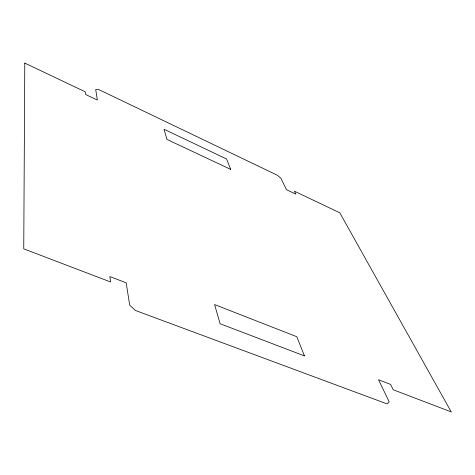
<?xml version="1.0" encoding="UTF-8"?>
<svg xmlns="http://www.w3.org/2000/svg" width="475" height="475" viewBox="0 0 475 475"><rect width="100%" height="100%" fill="white"/><g stroke="black" fill="none" stroke-linecap="round" stroke-linejoin="round"><path stroke-width="0.71" d="M24.783 63.092L23.75 248.852L110.574 281.972L109.856 276.563L126.178 282.833L129.687 305.069L135.262 310.407L387.143 403.916L389.227 401.874L378.516 379.757L390.569 384.388L393.253 389.785L451.25 411.908L339.767 212.77L294.405 191.211L295.854 194.127L286.437 189.667L280.897 178.226L277.299 175.216L98.853 89.609L95.701 89.52L97.363 100.065L85.637 94.507L85.28 91.841L24.783 63.092M304.416 355.9L220.109 323.748L214.581 304.576L296.839 336.733L304.416 355.9M230.696 169.397L166.963 139.412L164.035 129.265L226.581 158.988L230.696 169.397"/></g></svg>
